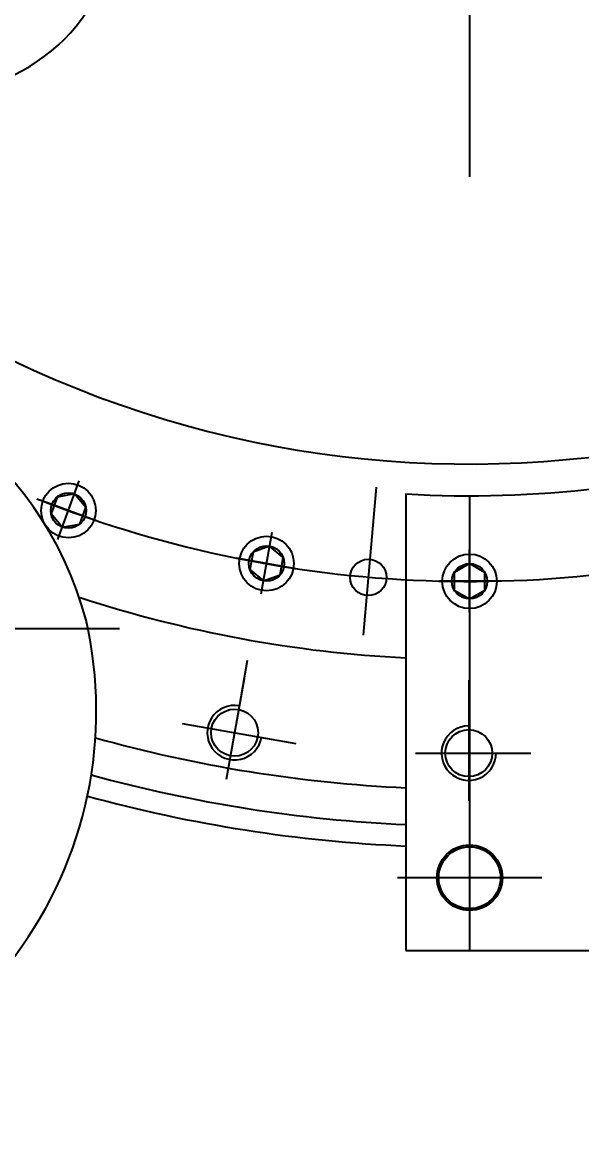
# Model space of a CAD drawing. Header units: millimetres. Extents: x 0 to 29400, y 0 to 20790.
# Drawn here: x 18115 to 18423, y 11227 to 11842 of the extents above; entities that cross this region are included whole.
import ezdxf

# ---------------------------------------------------------------- set-up
doc = ezdxf.new("R2010")
doc.units = ezdxf.units.MM
doc.header["$LTSCALE"] = 700
doc.linetypes.add('G', pattern=[2, 1.25, -0.25, 0.25, -0.25])
for name, color, linetype in [('01', 7, 'Continuous'), ('02', 1, 'Continuous'), ('05', 142, 'G'), ('08', 1, 'Continuous'), ('SMPEN_THICK', 7, 'Continuous')]:
    doc.layers.add(name, color=color, linetype=linetype)
doc.styles.get("Standard").update_dxf_attribs({"font": 'FZYTK.TTF', "width": 0.707})
doc.dimstyles.new('INTE', dxfattribs={"dimscale": 70, "dimtxt": 3.5, "dimasz": 3, "dimexe": 3, "dimexo": 0, "dimgap": 1, "dimtad": 1, "dimdec": 0, "dimdsep": 46, "dimtxsty": 'Standard', "dimcen": 0, "dimclrd": 1, "dimclre": 1, "dimclrt": 3, "dimaunit": 1, "dimadec": 0, "dimazin": 0, "dimtfac": 1, "dimtdec": 0, "dimtmove": 0, "dimatfit": 0, "dimfxl": 1, "dimarcsym": 0})

# ---------------------------------------------------------------- blocks, each defined once
blk = doc.blocks.new('*D847')
at = {"layer": '08', "color": 1, "lineweight": -2}
for p, q in [((19345.33, 16880.98), (25222.23, 16880.98)), ((25012.23, 7692.98), (25012.23, 16670.98)), ((14962.64, 7482.98), (25222.23, 7482.98))]:
    blk.add_line(p, q, dxfattribs=at)
at = {"layer": '08', "color": 1}
for points in [[(24977.23, 16670.98), (25047.23, 16670.98), (25012.23, 16880.98)], [(24977.23, 7692.98), (25047.23, 7692.98), (25012.23, 7482.98)]]:
    blk.add_solid(points, dxfattribs=at)
at = {"layer": 'DEFPOINTS', "color": 0}
for p in [(19345.33, 16880.98), (25012.23, 16880.98), (14962.64, 7482.98)]:
    blk.add_point(p, dxfattribs=at)
at = {"layer": '08', "color": 3, "insert": (24783.71, 12181.98), "char_height": 245, "attachment_point": 5, "rotation": 90}
blk.add_mtext('{\\fArial|b0|i0|c204|p34;Внешняя сторона кузова\\Fisocp,intecad|c134;9398}', dxfattribs=at)
blk = doc.blocks.new('*D852')
at = {"layer": '08', "color": 1, "lineweight": -2}
for p, q in [((18977.63, 11384.13), (18977.63, 9992.74)), ((15472.63, 10365.42), (15472.63, 9992.74)), ((18767.63, 10202.74), (15682.63, 10202.74))]:
    blk.add_line(p, q, dxfattribs=at)
at = {"layer": '08', "color": 1}
for points in [[(15682.63, 10237.74), (15682.63, 10167.74), (15472.63, 10202.74)], [(18767.63, 10237.74), (18767.63, 10167.74), (18977.63, 10202.74)]]:
    blk.add_solid(points, dxfattribs=at)
at = {"layer": 'DEFPOINTS', "color": 0}
for p in [(18977.63, 11384.13), (15472.63, 10365.42), (15472.63, 10202.74)]:
    blk.add_point(p, dxfattribs=at)
at = {"layer": '08', "color": 3, "insert": (17225.13, 10395.24), "char_height": 245, "attachment_point": 5}
blk.add_mtext('3505', dxfattribs=at)
blk = doc.blocks.new('*D854')
at = {"layer": '08', "color": 1, "lineweight": -2}
for p, q in [((19030.93, 18159.27), (25718.12, 18159.27)), ((25508.12, 17949.27), (25508.12, 5239.67)), ((15649.92, 5029.67), (25718.12, 5029.67))]:
    blk.add_line(p, q, dxfattribs=at)
at = {"layer": '08', "color": 1}
for points in [[(25473.12, 17949.27), (25543.12, 17949.27), (25508.12, 18159.27)], [(25473.12, 5239.67), (25543.12, 5239.67), (25508.12, 5029.67)]]:
    blk.add_solid(points, dxfattribs=at)
at = {"layer": 'DEFPOINTS', "color": 0}
for p in [(19030.93, 18159.27), (15649.92, 5029.67), (25508.12, 5029.67)]:
    blk.add_point(p, dxfattribs=at)
at = {"layer": '08', "color": 3, "insert": (25315.62, 11594.47), "char_height": 245, "attachment_point": 5, "rotation": 90}
blk.add_mtext('13130', dxfattribs=at)

msp = doc.modelspace()

# ---------------------------------------------------------------- linework, layer by layer
for centre in [(18140.52, 11573.87), (18249.47, 11544.75), (18361.1, 11534.98)]:
    msp.add_circle(centre, 9.72)
at = {"layer": '01'}
for p, q in [((18143.84, 11583.01), (18134.27, 11581.32)), ((18150.09, 11575.56), (18143.84, 11583.01)), ((18326.1, 11583), (18326.1, 11331.98)), ((18134.27, 11581.32), (18130.94, 11572.19)), ((18130.94, 11572.19), (18137.19, 11564.74)), ((18146.76, 11566.43), (18150.09, 11575.56)), ((18137.19, 11564.74), (18146.76, 11566.43)), ((18251.16, 11554.32), (18242.02, 11550.99)), ((18258.6, 11548.07), (18251.16, 11554.32)), ((18258.6, 11548.07), (18251.16, 11554.32)), ((18242.02, 11550.99), (18240.34, 11541.42)), ((18256.92, 11538.5), (18258.6, 11548.07)), ((18256.92, 11538.5), (18258.6, 11548.07)), ((18240.34, 11541.42), (18247.78, 11535.17)), ((18361.1, 11544.7), (18352.68, 11539.84)), ((18369.52, 11539.84), (18361.1, 11544.7)), ((18247.78, 11535.17), (18256.92, 11538.5)), ((18352.68, 11539.84), (18352.68, 11530.12)), ((18369.52, 11530.12), (18369.52, 11539.84)), ((18352.68, 11530.12), (18361.1, 11525.26)), ((18361.1, 11525.26), (18369.52, 11530.12))]:
    msp.add_line(p, q, dxfattribs=at)
at = {"layer": '01', "color": 7, "linetype": 'Continuous'}
msp.add_line((18326.1, 11331.98), (18536.1, 11331.98), dxfattribs=at)
at = {"layer": '01'}
for centre, radius in [((18140.52, 11573.87), 15), ((18249.47, 11544.75), 15), ((18361.1, 11534.98), 15), ((18361.1, 11371.98), 17)]:
    msp.add_circle(centre, radius, dxfattribs=at)
at = {"layer": '01', "color": 7, "linetype": 'Continuous'}
for centre, radius in [((18305.41, 11537.11), 10), ((18231.87, 11451.74), 12.92), ((18360.63, 11440.48), 12.92), ((18361.1, 11371.98), 18)]:
    msp.add_circle(centre, radius, dxfattribs=at)
at = {"layer": '01'}
for centre, radius, start, end in [((18360.63, 12182.41), 793.75, 282.772, 124.5981), ((18361.1, 12181.98), 582.5, 241.91024, 118.08976), ((17961.66, 11463.85), 195, 14.78181, 94.41173), ((18361.1, 12181.98), 690, 251.9226, 267.09244), ((17930.84, 11463.58), 225, 274.03257, 12.84526), ((18361.1, 12181.98), 761.35, 254.32201, 267.36513), ((18360.63, 12182.41), 793.75, 254.68178, 267.50713)]:
    msp.add_arc(centre, radius, start, end, dxfattribs=at)
at = {"layer": '01', "color": 7, "linetype": 'Continuous'}
for centre, radius, start, end in [((18360.63, 12181.98), 781.5, 282.97567, 124.49289), ((18361.1, 12181.98), 600, 266.65585, 286.95776), ((18360.63, 12181.98), 781.5, 254.5999, 267.46803)]:
    msp.add_arc(centre, radius, start, end, dxfattribs=at)
at = {"layer": '02', "color": 1, "linetype": 'Continuous'}
for centre, start, end in [((18231.87, 11451.74), 80, 350.66034), ((18360.63, 11440.48), 90, 0.66034)]:
    msp.add_arc(centre, 15, start, end, dxfattribs=at)
at = {"layer": '05', "color": 4, "linetype": 'G'}
for p, q in [((18361.1, 12982.35), (18361.1, 11384.5)), ((18309.75, 11586.71), (18302.63, 11505.39))]:
    msp.add_line(p, q, dxfattribs=at)
at = {"layer": '05'}
for p, q in [((18134.7, 11557.89), (18146.48, 11590.25)), ((18156.92, 11567.9), (18124.91, 11579.55)), ((18246.52, 11528), (18252.5, 11561.91)), ((18361.1, 11517.97), (18361.1, 11552.41)), ((18266.66, 11541.71), (18233.11, 11547.63)), ((18378.55, 11534.98), (18344.49, 11534.98)), ((17653.35, 11508.95), (18168.63, 11508.95)), ((18238.85, 11491.35), (18233.64, 11461.81)), ((18237.1, 11481.42), (18227.32, 11425.98)), ((18360.63, 11480.7), (18360.63, 11450.7)), ((18360.63, 11470.62), (18360.63, 11414.31)), ((18203.09, 11456.82), (18265.56, 11445.8)), ((18331.4, 11440.48), (18394.84, 11440.48)), ((18361.1, 11411.63), (18361.1, 11332.32)), ((18400.76, 11371.98), (18321.45, 11371.98))]:
    msp.add_line(p, q, dxfattribs=at)
at = {"layer": '05', "color": 4, "linetype": 'G'}
msp.add_arc((18361.1, 12181.98), 647, 248.42497, 125.91464, dxfattribs=at)
at = {"layer": 'SMPEN_THICK'}
msp.add_arc((18067.6, 11903.85), 100, 270, 0, dxfattribs=at)

# ---------------------------------------------------------------- dimensions: what is measured, and where the dimension line sits
at = {"layer": '08'}
dim = msp.add_linear_dim(base=(25508.12, 5029.67), p1=(19030.93, 18159.27), p2=(15649.92, 5029.67), angle=90, dimstyle='INTE', dxfattribs=at)
dim.commit()
dim.dimension.update_dxf_attribs({"geometry": '*D854', "text_midpoint": (25508.12, 11594.47), "dimtype": 160})
dim = msp.add_linear_dim(base=(25012.23, 16880.98), p1=(14962.64, 7482.98), p2=(19345.33, 16880.98), angle=90, text='{\\fArial|b0|i0|c204|p34;Внешняя сторона кузова\\Fisocp,intecad|c134;<>}', dimstyle='INTE', dxfattribs=at)
dim.commit()
dim.dimension.update_dxf_attribs({"geometry": '*D847', "text_midpoint": (24783.71, 12181.98)})
dim = msp.add_linear_dim(base=(15472.63, 10202.74), p1=(18977.63, 11384.13), p2=(15472.63, 10365.42), dimstyle='INTE', dxfattribs=at)
dim.commit()
dim.dimension.update_dxf_attribs({"geometry": '*D852', "text_midpoint": (17225.13, 10395.24)})

doc.saveas('drawing.dxf')
